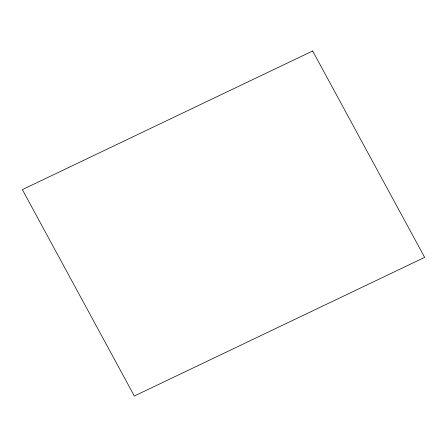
<?xml version="1.0" encoding="UTF-8"?>
<svg xmlns="http://www.w3.org/2000/svg" width="447" height="447" viewBox="0 0 447 447"><rect width="100%" height="100%" fill="white"/><g stroke="black" fill="none" stroke-linecap="round" stroke-linejoin="round"><path stroke-width="0.67" d="M312.654 50.98L22.35 189.623L134.346 396.02L424.65 257.377L312.654 50.98"/></g></svg>
